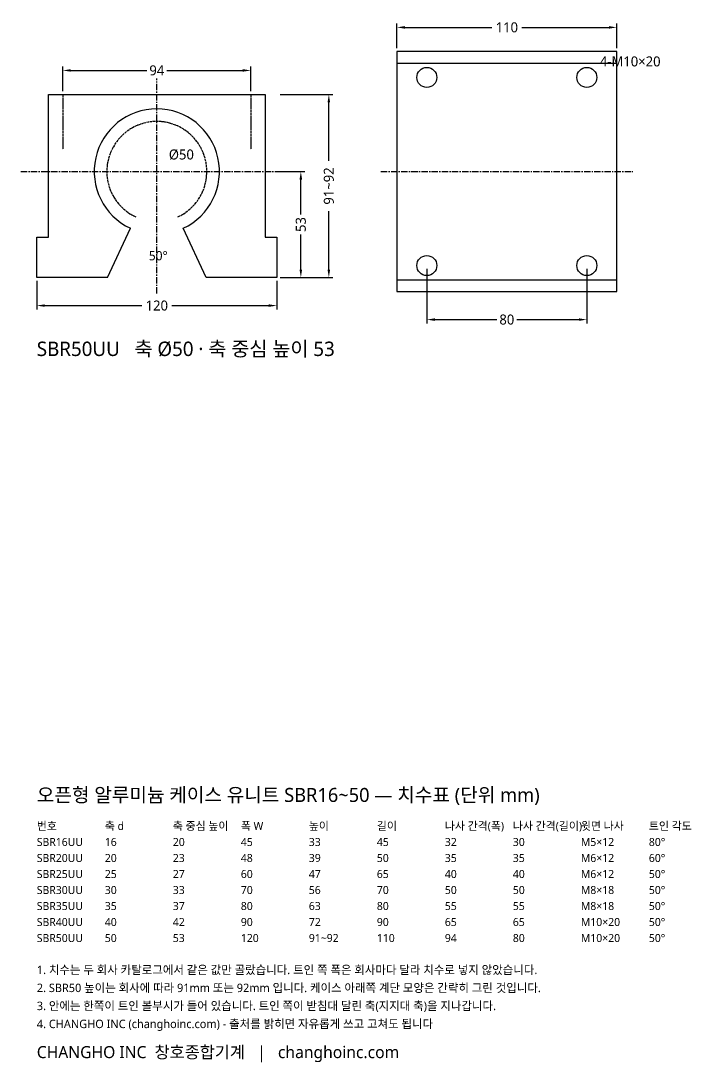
# Model space of a CAD drawing. Header units: millimetres. Extents: x -8 to 492, y -932 to 55.
# Drawn here: x -8 to 327, y -932 to -412 of the extents above; entities that cross this region are included whole.
import ezdxf

# ---------------------------------------------------------------- set-up
doc = ezdxf.new("R2010")
doc.units = ezdxf.units.MM
doc.linetypes.add('CENTER', pattern=[5.08, 3.175, -0.635, 0.635, -0.635])
doc.linetypes.add('DASHED', pattern=[1.524, 1.27, -0.254])
for name, color, linetype in [('문자', 7, 'CONTINUOUS'), ('숨은선', 3, 'DASHED'), ('외형선', 7, 'CONTINUOUS'), ('중심선', 1, 'CENTER'), ('치수', 4, 'CONTINUOUS')]:
    doc.layers.add(name, color=color, linetype=linetype)
doc.styles.add('CH_KOR', font='malgun.ttf')
doc.dimstyles.new('CH_DIM', dxfattribs={"dimtxt": 2.5, "dimasz": 2, "dimexe": 1, "dimexo": 0.8, "dimgap": 0.8, "dimtad": 1, "dimdec": 1, "dimdsep": 46, "dimtxsty": 'CH_KOR', "dimcen": 2.5, "dimclrd": 4, "dimclre": 4, "dimclrt": 4, "dimazin": 3, "dimtfac": 1, "dimtmove": 0, "dimatfit": 3})

# ---------------------------------------------------------------- blocks, each defined once
blk = doc.blocks.new('_CLOSEDFILLED')
at = {"color": 0, "linetype": 'BYBLOCK'}
blk.add_solid([(-1, 0.16), (0, 0), (-1, -0.16)], dxfattribs=at)
blk = doc.blocks.new('*D37')
at = {"color": 4}
for p, q in [((-60, -1.6), (-60, -16)), ((60, -1.6), (60, -16)), ((-56, -14), (-7.5, -14)), ((7.5, -14), (56, -14))]:
    blk.add_line(p, q, dxfattribs=at)
at = {"layer": 'Defpoints'}
for p in [(-60, 0), (60, 0), (-60, -14)]:
    blk.add_point(p, dxfattribs=at)
at = {"layer": '치수', "color": 4, "xscale": 4, "yscale": 4, "rotation": 180}
blk.add_blockref('_CLOSEDFILLED', (-60, -14), dxfattribs=at)
at = {"layer": '치수', "color": 4, "xscale": 4, "yscale": 4}
blk.add_blockref('_CLOSEDFILLED', (60, -14), dxfattribs=at)
at = {"layer": '치수', "color": 4, "insert": (0, -14), "char_height": 5, "attachment_point": 5, "style": 'CH_KOR'}
blk.add_mtext('120', dxfattribs=at)
blk = doc.blocks.new('*D38')
at = {"color": 4}
for p, q in [((-47, 93.1), (-47, 105.5)), ((47, 93.1), (47, 105.5)), ((-43, 103.5), (-5, 103.5)), ((5, 103.5), (43, 103.5))]:
    blk.add_line(p, q, dxfattribs=at)
at = {"layer": 'Defpoints'}
for p in [(-47, 103.5), (-47, 91.5), (47, 91.5)]:
    blk.add_point(p, dxfattribs=at)
at = {"layer": '치수', "color": 4, "xscale": 4, "yscale": 4, "rotation": 180}
blk.add_blockref('_CLOSEDFILLED', (-47, 103.5), dxfattribs=at)
at = {"layer": '치수', "color": 4, "xscale": 4, "yscale": 4}
blk.add_blockref('_CLOSEDFILLED', (47, 103.5), dxfattribs=at)
at = {"layer": '치수', "color": 4, "insert": (0, 103.5), "char_height": 5, "attachment_point": 5, "style": 'CH_KOR'}
blk.add_mtext('94', dxfattribs=at)
blk = doc.blocks.new('*D39')
at = {"color": 4}
for p, q in [((61.6, 91.5), (88, 91.5)), ((86, 58.25), (86, 87.5)), ((86, 4), (86, 33.25)), ((61.6, 0), (88, 0))]:
    blk.add_line(p, q, dxfattribs=at)
at = {"layer": 'Defpoints'}
for p in [(60, 91.5), (60, 0), (86, 0)]:
    blk.add_point(p, dxfattribs=at)
at = {"layer": '치수', "color": 4, "xscale": 4, "yscale": 4}
for p, rotation in [((86, 91.5), 90), ((86, 0), 270)]:
    blk.add_blockref('_CLOSEDFILLED', p, dxfattribs=dict(at, rotation=rotation))
at = {"layer": '치수', "color": 4, "insert": (86, 45.75), "char_height": 5, "attachment_point": 5, "rotation": 90, "style": 'CH_KOR'}
blk.add_mtext('91~92', dxfattribs=at)
blk = doc.blocks.new('*D40')
at = {"color": 4}
for p, q in [((61.6, 53), (74, 53)), ((72, 31.5), (72, 49)), ((72, 4), (72, 21.5)), ((61.6, 0), (74, 0))]:
    blk.add_line(p, q, dxfattribs=at)
at = {"layer": 'Defpoints'}
for p in [(60, 53), (60, 0), (72, 0)]:
    blk.add_point(p, dxfattribs=at)
at = {"layer": '치수', "color": 4, "xscale": 4, "yscale": 4}
for p, rotation in [((72, 53), 90), ((72, 0), 270)]:
    blk.add_blockref('_CLOSEDFILLED', p, dxfattribs=dict(at, rotation=rotation))
at = {"layer": '치수', "color": 4, "insert": (72, 26.5), "char_height": 5, "attachment_point": 5, "rotation": 90, "style": 'CH_KOR'}
blk.add_mtext('53', dxfattribs=at)
blk = doc.blocks.new('*D41')
at = {"color": 4}
for p, q in [((120, 114.6), (120, 127)), ((124, 125), (167.5, 125)), ((182.5, 125), (226, 125)), ((230, 114.6), (230, 127))]:
    blk.add_line(p, q, dxfattribs=at)
at = {"layer": 'Defpoints'}
for p in [(120, 125), (120, 113), (230, 113)]:
    blk.add_point(p, dxfattribs=at)
at = {"layer": '치수', "color": 4, "xscale": 4, "yscale": 4, "rotation": 180}
blk.add_blockref('_CLOSEDFILLED', (120, 125), dxfattribs=at)
at = {"layer": '치수', "color": 4, "xscale": 4, "yscale": 4}
blk.add_blockref('_CLOSEDFILLED', (230, 125), dxfattribs=at)
at = {"layer": '치수', "color": 4, "insert": (175, 125), "char_height": 5, "attachment_point": 5, "style": 'CH_KOR'}
blk.add_mtext('110', dxfattribs=at)
blk = doc.blocks.new('*D42')
at = {"color": 4}
for p, q in [((135, 4.4), (135, -23)), ((215, 4.4), (215, -23)), ((139, -21), (170, -21)), ((180, -21), (211, -21))]:
    blk.add_line(p, q, dxfattribs=at)
at = {"layer": 'Defpoints'}
for p in [(135, 6), (215, 6), (135, -21)]:
    blk.add_point(p, dxfattribs=at)
at = {"layer": '치수', "color": 4, "xscale": 4, "yscale": 4, "rotation": 180}
blk.add_blockref('_CLOSEDFILLED', (135, -21), dxfattribs=at)
at = {"layer": '치수', "color": 4, "xscale": 4, "yscale": 4}
blk.add_blockref('_CLOSEDFILLED', (215, -21), dxfattribs=at)
at = {"layer": '치수', "color": 4, "insert": (175, -21), "char_height": 5, "attachment_point": 5, "style": 'CH_KOR'}
blk.add_mtext('80', dxfattribs=at)
blk = doc.blocks.new('LIN_SBR50')
at = {"layer": '숨은선'}
for p, q in [((-47, 91.5), (-47, 64.05)), ((47, 91.5), (47, 64.05))]:
    blk.add_line(p, q, dxfattribs=at)
blk.add_arc((0, 53), 25, -65, 245, dxfattribs=at)
at = {"layer": '외형선'}
for p, q in [((120, 107.2), (230, 107.2)), ((-24.71, 0), (-13.23, 24.63)), ((120, -1.2), (230, -1.2))]:
    blk.add_line(p, q, dxfattribs=at)
blk.add_lwpolyline([(120, -7), (230, -7), (230, 113), (120, 113)], close=True, dxfattribs=at)
blk.add_lwpolyline([(-24.71, 0), (-60, 0), (-60, 20.13), (-54.2, 20.13), (-54.2, 91.5), (54.2, 91.5), (54.2, 20.13), (60, 20.13), (60, 0), (24.71, 0), (13.23, 24.63)], dxfattribs=at)
for centre in [(135, 100), (215, 100), (135, 6), (215, 6)]:
    blk.add_circle(centre, 5, dxfattribs=at)
blk.add_arc((0, 53), 31.3, -65, 245, dxfattribs=at)
at = {"layer": '중심선'}
for p, q in [((0, -8), (0, 99.5)), ((-68, 53), (68, 53)), ((112, 53), (238, 53))]:
    blk.add_line(p, q, dxfattribs=at)
at = {"layer": '문자', "style": 'CH_KOR'}
for s, height, p in [('4-M10×20', 5, (221.5, 105.5)), ('Ø50', 5, (6, 59)), ('50°', 4.6, (-4, 8.62)), ('SBR50UU   축 Ø50 · 축 중심 높이 53', 7.2, (-60, -39.2))]:
    blk.add_text(s, height=height, dxfattribs=at).set_placement(p)
at = {"layer": '치수'}
for base, p1, p2, picture, middle in [((120, 125), (120, 113), (230, 113), '*D41', (175, 125)), ((-47, 103.5), (-47, 91.5), (47, 91.5), '*D38', (0, 103.5)), ((135, -21), (135, 6), (215, 6), '*D42', (175, -21)), ((-60, -14), (-60, 0), (60, 0), '*D37', (0, -14))]:
    dim = blk.add_linear_dim(base=base, p1=p1, p2=p2, dimstyle='CH_DIM', override={"dimscale": 2}, dxfattribs=at)
    dim.commit()
    dim.dimension.update_dxf_attribs({"geometry": picture, "text_midpoint": middle})
dim = blk.add_linear_dim(base=(86, 0), p1=(60, 0), p2=(60, 91.5), angle=90, text='91~92', dimstyle='CH_DIM', override={"dimscale": 2}, dxfattribs=at)
dim.commit()
dim.dimension.update_dxf_attribs({"geometry": '*D39', "text_midpoint": (86, 45.75)})
dim = blk.add_linear_dim(base=(72, 0), p1=(60, 0), p2=(60, 53), angle=90, dimstyle='CH_DIM', override={"dimscale": 2}, dxfattribs=at)
dim.commit()
dim.dimension.update_dxf_attribs({"geometry": '*D40', "text_midpoint": (72, 26.5)})

msp = doc.modelspace()

# ---------------------------------------------------------------- block references
msp.add_blockref('LIN_SBR50', (60, -540))

# ---------------------------------------------------------------- texts
at = {"layer": '문자', "style": 'CH_KOR'}
for s, height, p in [('오픈형 알루미늄 케이스 유니트 SBR16~50 — 치수표 (단위 mm)', 7, (0, -802)), ('번호', 4, (0, -816)), ('축 d', 4, (34, -816)), ('축 중심 높이', 4, (68, -816)), ('폭 W', 4, (102, -816)), ('높이', 4, (136, -816)), ('길이', 4, (170, -816)), ('나사 간격(폭)', 4, (204, -816)), ('나사 간격(길이)', 4, (238, -816)), ('윗면 나사', 4, (272, -816)), ('트인 각도', 4, (306, -816)), ('SBR16UU', 4, (0, -824)), ('16', 4, (34, -824)), ('20', 4, (68, -824)), ('45', 4, (102, -824)), ('33', 4, (136, -824)), ('45', 4, (170, -824)), ('32', 4, (204, -824)), ('30', 4, (238, -824)), ('M5×12', 4, (272, -824)), ('80°', 4, (306, -824)), ('SBR20UU', 4, (0, -832)), ('20', 4, (34, -832)), ('23', 4, (68, -832)), ('48', 4, (102, -832)), ('39', 4, (136, -832)), ('50', 4, (170, -832)), ('35', 4, (204, -832)), ('35', 4, (238, -832)), ('M6×12', 4, (272, -832)), ('60°', 4, (306, -832)), ('SBR25UU', 4, (0, -840)), ('25', 4, (34, -840)), ('27', 4, (68, -840)), ('60', 4, (102, -840)), ('47', 4, (136, -840)), ('65', 4, (170, -840)), ('40', 4, (204, -840)), ('40', 4, (238, -840)), ('M6×12', 4, (272, -840)), ('50°', 4, (306, -840)), ('SBR30UU', 4, (0, -848)), ('30', 4, (34, -848)), ('33', 4, (68, -848)), ('70', 4, (102, -848)), ('56', 4, (136, -848)), ('70', 4, (170, -848)), ('50', 4, (204, -848)), ('50', 4, (238, -848)), ('M8×18', 4, (272, -848)), ('50°', 4, (306, -848)), ('SBR35UU', 4, (0, -856)), ('35', 4, (34, -856)), ('37', 4, (68, -856)), ('80', 4, (102, -856)), ('63', 4, (136, -856)), ('80', 4, (170, -856)), ('55', 4, (204, -856)), ('55', 4, (238, -856)), ('M8×18', 4, (272, -856)), ('50°', 4, (306, -856)), ('SBR40UU', 4, (0, -864)), ('40', 4, (34, -864)), ('42', 4, (68, -864)), ('90', 4, (102, -864)), ('72', 4, (136, -864)), ('90', 4, (170, -864)), ('65', 4, (204, -864)), ('65', 4, (238, -864)), ('M10×20', 4, (272, -864)), ('50°', 4, (306, -864)), ('SBR50UU', 4, (0, -872)), ('50', 4, (34, -872)), ('53', 4, (68, -872)), ('120', 4, (102, -872)), ('91~92', 4, (136, -872)), ('110', 4, (170, -872)), ('94', 4, (204, -872)), ('80', 4, (238, -872)), ('M10×20', 4, (272, -872)), ('50°', 4, (306, -872)), ('1. 치수는 두 회사 카탈로그에서 같은 값만 골랐습니다. 트인 쪽 폭은 회사마다 달라 치수로 넣지 않았습니다.', 4.2, (0, -888)), ('2. SBR50 높이는 회사에 따라 91mm 또는 92mm 입니다. 케이스 아래쪽 계단 모양은 간략히 그린 것입니다.', 4.2, (0, -897)), ('3. 안에는 한쪽이 트인 볼부시가 들어 있습니다. 트인 쪽이 받침대 달린 축(지지대 축)을 지나갑니다.', 4.2, (0, -906)), ('4. CHANGHO INC (changhoinc.com) - 출처를 밝히면 자유롭게 쓰고 고쳐도 됩니다', 4.2, (0, -915)), ('CHANGHO INC  창호종합기계   |   changhoinc.com', 6, (0, -930))]:
    msp.add_text(s, height=height, dxfattribs=at).set_placement(p)

doc.saveas('drawing.dxf')
